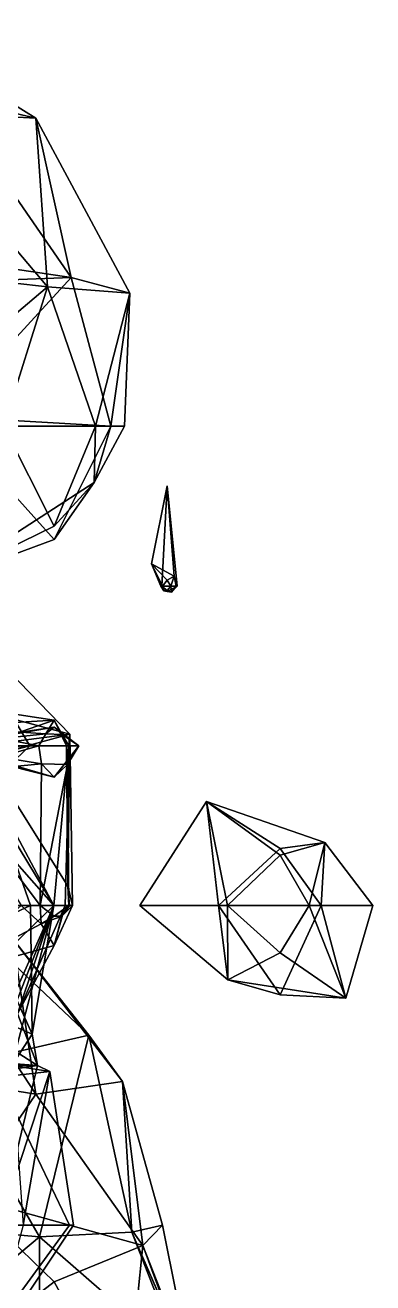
# Model space of a CAD drawing. Extents: x 290034 to 295698, y 4553723 to 4561693.
# Drawn here: x 293596.2 to 293634.9, y 4558472.9 to 4558613.1 of the extents above; entities that cross this region are included whole.
import ezdxf

# ---------------------------------------------------------------- set-up
doc = ezdxf.new("R2010")
doc.units = 0
doc.layers.add('Au_ppm_Pref_-_0_2', color=7, linetype='CONTINUOUS')

msp = doc.modelspace()

# ---------------------------------------------------------------- linework, layer by layer
at = {"layer": 'Au_ppm_Pref_-_0_2'}
for points in [[(293597.34, 4558602.74, 1889.6), (293587.44, 4558605.04, 1895.09), (293580.63, 4558613.1, 1888.71)], [(293597.34, 4558602.74, 1889.6), (293580.63, 4558613.1, 1888.71), (293582.08, 4558603.53, 1883.31)], [(293593, 4558586.2, 1897.66), (293587.44, 4558605.04, 1895.09), (293601.3, 4558584.95, 1894.98)], [(293597.34, 4558602.74, 1889.6), (293601.3, 4558584.95, 1894.98), (293587.44, 4558605.04, 1895.09)], [(293582.08, 4558603.53, 1883.31), (293574.77, 4558586.61, 1884.07), (293598.66, 4558583.94, 1883.87)], [(293597.34, 4558602.74, 1889.6), (293582.08, 4558603.53, 1883.31), (293598.66, 4558583.94, 1883.87)], [(293597.34, 4558602.74, 1889.6), (293607.82, 4558583.22, 1888.71), (293601.3, 4558584.95, 1894.98)], [(293607.82, 4558583.22, 1888.71), (293597.34, 4558602.74, 1889.6), (293598.66, 4558583.94, 1883.87)], [(293601.3, 4558584.95, 1894.98), (293574.05, 4558583.94, 1895.54), (293593, 4558586.2, 1897.66)], [(293598.66, 4558583.94, 1883.87), (293574.77, 4558586.61, 1884.07), (293583.79, 4558571.31, 1885.16)], [(293601.3, 4558584.95, 1894.98), (293587.08, 4558569.46, 1892.99), (293574.05, 4558583.94, 1895.54)], [(293587.08, 4558569.46, 1892.99), (293601.3, 4558584.95, 1894.98), (293605.71, 4558568.38, 1891.68)], [(293607.82, 4558583.22, 1888.71), (293605.71, 4558568.38, 1891.68), (293601.3, 4558584.95, 1894.98)], [(293598.66, 4558583.94, 1883.87), (293583.79, 4558571.31, 1885.16), (293593.78, 4558568.38, 1886.05)], [(293598.66, 4558583.94, 1883.87), (293593.78, 4558568.38, 1886.05), (293604.02, 4558568.38, 1886.53)], [(293607.82, 4558583.22, 1888.71), (293598.66, 4558583.94, 1883.87), (293604.02, 4558568.38, 1886.53)], [(293607.25, 4558568.38, 1888.71), (293607.82, 4558583.22, 1888.71), (293604.02, 4558568.38, 1886.53)], [(293607.82, 4558583.22, 1888.71), (293607.25, 4558568.38, 1888.71), (293605.71, 4558568.38, 1891.68)], [(293587.08, 4558569.46, 1892.99), (293599.4, 4558555.74, 1892.92), (293586.86, 4558551.11, 1888.71)], [(293587.08, 4558569.46, 1892.99), (293605.71, 4558568.38, 1891.68), (293599.4, 4558555.74, 1892.92)], [(293586.86, 4558551.11, 1888.71), (293599.4, 4558557.25, 1885), (293593.78, 4558568.38, 1886.05)], [(293599.4, 4558557.25, 1885), (293604.02, 4558568.38, 1886.53), (293593.78, 4558568.38, 1886.05)], [(293599.4, 4558555.74, 1892.92), (293605.71, 4558568.38, 1891.68), (293603.84, 4558562.11, 1888.71)], [(293599.4, 4558557.25, 1885), (293603.84, 4558562.11, 1888.71), (293604.02, 4558568.38, 1886.53)], [(293607.25, 4558568.38, 1888.71), (293603.84, 4558562.11, 1888.71), (293605.71, 4558568.38, 1891.68)], [(293603.84, 4558562.11, 1888.71), (293607.25, 4558568.38, 1888.71), (293604.02, 4558568.38, 1886.53)], [(293586.86, 4558551.11, 1888.71), (293599.4, 4558555.74, 1892.92), (293603.84, 4558562.11, 1888.71)], [(293586.86, 4558551.11, 1888.71), (293603.84, 4558562.11, 1888.71), (293599.4, 4558557.25, 1885)], [(293610.25, 4558553.03, 1924.34), (293611.4, 4558550.56, 1924.06), (293612, 4558561.73, 1920.62)], [(293612.79, 4558551.68, 1924.34), (293610.25, 4558553.03, 1924.34), (293612, 4558561.73, 1920.62)], [(293613.11, 4558550.56, 1923.82), (293612, 4558561.73, 1920.62), (293611.4, 4558550.56, 1924.06)], [(293613.11, 4558550.56, 1923.82), (293612.79, 4558551.68, 1924.34), (293612, 4558561.73, 1920.62)], [(293610.25, 4558553.03, 1924.34), (293612, 4558551.23, 1924.56), (293611.47, 4558550.56, 1924.59)], [(293611.27, 4558550.56, 1924.34), (293610.25, 4558553.03, 1924.34), (293611.47, 4558550.56, 1924.59)], [(293610.25, 4558553.03, 1924.34), (293612.79, 4558551.68, 1924.34), (293612, 4558551.23, 1924.56)], [(293610.25, 4558553.03, 1924.34), (293611.27, 4558550.56, 1924.34), (293611.4, 4558550.56, 1924.06)], [(293612.39, 4558550.56, 1924.53), (293611.47, 4558550.56, 1924.59), (293612, 4558551.23, 1924.56)], [(293612.79, 4558551.68, 1924.34), (293612.39, 4558550.56, 1924.53), (293612, 4558551.23, 1924.56)], [(293612.79, 4558551.68, 1924.34), (293612.99, 4558550.56, 1924.34), (293612.39, 4558550.56, 1924.53)], [(293613.11, 4558550.56, 1923.82), (293612.99, 4558550.56, 1924.34), (293612.79, 4558551.68, 1924.34)], [(293611.61, 4558550.01, 1924.34), (293611.27, 4558550.56, 1924.34), (293611.47, 4558550.56, 1924.59)], [(293611.27, 4558550.56, 1924.34), (293611.61, 4558550.01, 1924.34), (293611.4, 4558550.56, 1924.06)], [(293613.11, 4558550.56, 1923.82), (293611.4, 4558550.56, 1924.06), (293612, 4558549.95, 1924.14)], [(293611.61, 4558550.01, 1924.34), (293612, 4558549.95, 1924.14), (293611.4, 4558550.56, 1924.06)], [(293611.61, 4558550.01, 1924.34), (293611.47, 4558550.56, 1924.59), (293612, 4558550.05, 1924.51)], [(293612, 4558550.05, 1924.51), (293611.47, 4558550.56, 1924.59), (293612.39, 4558550.56, 1924.53)], [(293612.49, 4558549.87, 1924.34), (293611.61, 4558550.01, 1924.34), (293612, 4558550.05, 1924.51)], [(293611.61, 4558550.01, 1924.34), (293612.49, 4558549.87, 1924.34), (293612, 4558549.95, 1924.14)], [(293613.11, 4558550.56, 1923.82), (293612, 4558549.95, 1924.14), (293612.49, 4558549.87, 1924.34)], [(293612.49, 4558549.87, 1924.34), (293612, 4558550.05, 1924.51), (293612.39, 4558550.56, 1924.53)], [(293612.99, 4558550.56, 1924.34), (293612.49, 4558549.87, 1924.34), (293612.39, 4558550.56, 1924.53)], [(293613.11, 4558550.56, 1923.82), (293612.49, 4558549.87, 1924.34), (293612.99, 4558550.56, 1924.34)], [(293596.68, 4558532.74, 1888.71), (293585.73, 4558532.74, 1883.27), (293587.62, 4558547.97, 1888.23)], [(293589.67, 4558530.93, 1892.69), (293587.62, 4558547.97, 1888.23), (293601.13, 4558534.06, 1888.74)], [(293589.67, 4558530.93, 1892.69), (293596.68, 4558532.74, 1888.71), (293587.62, 4558547.97, 1888.23)], [(293589.85, 4558537.05, 1882.77), (293601.13, 4558534.06, 1888.74), (293587.62, 4558547.97, 1888.23)], [(293599.4, 4558535.6, 1877.78), (293589.85, 4558537.05, 1882.77), (293586.8, 4558534.86, 1882.06)], [(293591.12, 4558532.74, 1882.77), (293601.13, 4558534.06, 1888.74), (293589.85, 4558537.05, 1882.77)], [(293599.4, 4558535.6, 1877.78), (293591.12, 4558532.74, 1882.77), (293589.85, 4558537.05, 1882.77)], [(293599.4, 4558535.6, 1877.78), (293586.8, 4558534.86, 1882.06), (293598.46, 4558534.08, 1876.83)], [(293599.4, 4558535.6, 1877.78), (293600.79, 4558532.74, 1877.48), (293591.12, 4558532.74, 1882.77)], [(293600.28, 4558533.99, 1876.83), (293599.4, 4558535.6, 1877.78), (293598.46, 4558534.08, 1876.83)], [(293600.28, 4558533.99, 1876.83), (293600.79, 4558532.74, 1877.48), (293599.4, 4558535.6, 1877.78)], [(293597.68, 4558532.74, 1876.83), (293586.8, 4558534.86, 1882.06), (293585.43, 4558532.74, 1882.12)], [(293597.68, 4558532.74, 1876.83), (293598.46, 4558534.08, 1876.83), (293586.8, 4558534.86, 1882.06)], [(293586.8, 4558532.87, 1870.93), (293586.95, 4558532.95, 1870.89), (293599.4, 4558534.82, 1876.14)], [(293586.8, 4558532.87, 1870.93), (293599.4, 4558534.82, 1876.14), (293598.46, 4558534.08, 1876.83)], [(293587.42, 4558532.74, 1870.89), (293599.4, 4558534.82, 1876.14), (293586.95, 4558532.95, 1870.89)], [(293587.42, 4558532.74, 1870.89), (293602.16, 4558532.74, 1875.53), (293599.4, 4558534.82, 1876.14)], [(293600.28, 4558533.99, 1876.83), (293598.46, 4558534.08, 1876.83), (293599.4, 4558534.82, 1876.14)], [(293600.28, 4558533.99, 1876.83), (293599.4, 4558534.82, 1876.14), (293602.16, 4558532.74, 1875.53)], [(293589.67, 4558530.93, 1892.69), (293583.24, 4558519.97, 1888.71), (293596.68, 4558532.74, 1888.71)], [(293583.24, 4558519.97, 1888.71), (293585.73, 4558532.74, 1883.27), (293596.68, 4558532.74, 1888.71)], [(293586.8, 4558529.65, 1881.74), (293597.68, 4558532.74, 1876.83), (293585.43, 4558532.74, 1882.12)], [(293586.8, 4558532.87, 1870.93), (293597.68, 4558532.74, 1876.83), (293586.72, 4558532.74, 1870.93)], [(293586.8, 4558532.54, 1870.95), (293586.72, 4558532.74, 1870.93), (293597.68, 4558532.74, 1876.83)], [(293586.8, 4558532.87, 1870.93), (293598.46, 4558534.08, 1876.83), (293597.68, 4558532.74, 1876.83)], [(293586.8, 4558529.65, 1881.74), (293597.99, 4558530.75, 1876.83), (293597.68, 4558532.74, 1876.83)], [(293586.8, 4558532.54, 1870.95), (293597.68, 4558532.74, 1876.83), (293597.99, 4558530.75, 1876.83)], [(293587.42, 4558532.74, 1870.89), (293587.07, 4558532.36, 1870.89), (293599.4, 4558529.24, 1875.66)], [(293587.42, 4558532.74, 1870.89), (293599.4, 4558529.24, 1875.66), (293602.16, 4558532.74, 1875.53)], [(293599.38, 4558514.93, 1894.64), (293589.67, 4558530.93, 1892.69), (293601.13, 4558534.06, 1888.74)], [(293600.94, 4558517.1, 1882.77), (293601.13, 4558534.06, 1888.74), (293591.12, 4558532.74, 1882.77)], [(293600.94, 4558517.1, 1882.77), (293591.12, 4558532.74, 1882.77), (293600.79, 4558532.74, 1877.48)], [(293601.13, 4558534.06, 1888.74), (293600.61, 4558514.93, 1888.71), (293599.38, 4558514.93, 1894.64)], [(293599.4, 4558529.24, 1875.66), (293600.87, 4558530.67, 1876.83), (293602.16, 4558532.74, 1875.53)], [(293600.28, 4558533.99, 1876.83), (293601.03, 4558532.74, 1876.83), (293600.79, 4558532.74, 1877.48)], [(293600.28, 4558533.99, 1876.83), (293602.16, 4558532.74, 1875.53), (293601.03, 4558532.74, 1876.83)], [(293600.61, 4558514.93, 1888.71), (293601.13, 4558534.06, 1888.74), (293601.44, 4558514.93, 1883.73)], [(293600.94, 4558517.1, 1882.77), (293600.79, 4558532.74, 1877.48), (293600.87, 4558530.67, 1876.83)], [(293600.87, 4558530.67, 1876.83), (293600.79, 4558532.74, 1877.48), (293601.03, 4558532.74, 1876.83)], [(293600.87, 4558530.67, 1876.83), (293601.03, 4558532.74, 1876.83), (293602.16, 4558532.74, 1875.53)], [(293600.94, 4558517.1, 1882.77), (293601.44, 4558514.93, 1883.73), (293601.13, 4558534.06, 1888.74)], [(293586.8, 4558532.54, 1870.95), (293597.99, 4558530.75, 1876.83), (293599.4, 4558529.24, 1875.66)], [(293586.8, 4558532.54, 1870.95), (293599.4, 4558529.24, 1875.66), (293587.07, 4558532.36, 1870.89)], [(293599.38, 4558514.93, 1894.64), (293582.03, 4558514.93, 1890.95), (293589.67, 4558530.93, 1892.69)], [(293585.32, 4558530.84, 1895.98), (293582.21, 4558514.93, 1898.42), (293599.38, 4558514.93, 1894.64)], [(293591.7, 4558529.29, 1900.58), (293585.32, 4558530.84, 1895.98), (293599.38, 4558514.93, 1894.64)], [(293597.99, 4558530.75, 1876.83), (293586.8, 4558529.65, 1881.74), (293597.84, 4558514.93, 1882.03)], [(293597.84, 4558514.93, 1882.03), (293600.87, 4558530.67, 1876.83), (293597.99, 4558530.75, 1876.83)], [(293597.84, 4558514.93, 1882.03), (293601.02, 4558514.93, 1882), (293600.87, 4558530.67, 1876.83)], [(293597.99, 4558530.75, 1876.83), (293600.87, 4558530.67, 1876.83), (293599.4, 4558529.24, 1875.66)], [(293600.94, 4558517.1, 1882.77), (293600.87, 4558530.67, 1876.83), (293601.02, 4558514.93, 1882)], [(293586.8, 4558529.65, 1881.74), (293595.74, 4558514.93, 1882.77), (293597.84, 4558514.93, 1882.03)], [(293591.7, 4558529.29, 1900.58), (293596.75, 4558514.93, 1900.58), (293591.58, 4558512.53, 1905.56)], [(293596.75, 4558514.93, 1900.58), (293591.7, 4558529.29, 1900.58), (293599.38, 4558514.93, 1894.64)], [(293608.96, 4558514.93, 1870.89), (293616.38, 4558526.55, 1870.89), (293618.7, 4558514.93, 1873.67)], [(293608.96, 4558514.93, 1870.89), (293617.73, 4558514.93, 1867.65), (293616.38, 4558526.55, 1870.89)], [(293618.7, 4558514.93, 1873.67), (293616.38, 4558526.55, 1870.89), (293624.6, 4558520.55, 1872.76)], [(293616.38, 4558526.55, 1870.89), (293629.57, 4558521.95, 1870.89), (293624.6, 4558520.55, 1872.76)], [(293616.38, 4558526.55, 1870.89), (293617.73, 4558514.93, 1867.65), (293624.6, 4558521.28, 1868.77)], [(293616.38, 4558526.55, 1870.89), (293624.6, 4558521.28, 1868.77), (293629.57, 4558521.95, 1870.89)], [(293627.81, 4558514.93, 1872.4), (293624.6, 4558520.55, 1872.76), (293629.57, 4558521.95, 1870.89)], [(293629.57, 4558521.95, 1870.89), (293624.6, 4558521.28, 1868.77), (293629.16, 4558514.93, 1868.74)], [(293627.81, 4558514.93, 1872.4), (293629.57, 4558521.95, 1870.89), (293634.91, 4558514.93, 1870.89)], [(293634.91, 4558514.93, 1870.89), (293629.57, 4558521.95, 1870.89), (293629.16, 4558514.93, 1868.74)], [(293624.6, 4558521.28, 1868.77), (293617.73, 4558514.93, 1867.65), (293629.16, 4558514.93, 1868.74)], [(293627.81, 4558514.93, 1872.4), (293618.7, 4558514.93, 1873.67), (293624.6, 4558520.55, 1872.76)], [(293600.94, 4558517.1, 1882.77), (293601.11, 4558514.93, 1882.77), (293601.44, 4558514.93, 1883.73)], [(293601.11, 4558514.93, 1882.77), (293600.94, 4558517.1, 1882.77), (293601.02, 4558514.93, 1882)], [(293584.43, 4558500.47, 1894.64), (293582.03, 4558514.93, 1890.95), (293599.38, 4558514.93, 1894.64)], [(293599.38, 4558514.93, 1894.64), (293582.21, 4558514.93, 1898.42), (293584.43, 4558500.47, 1894.64)], [(293586.8, 4558506.97, 1886.06), (293597.97, 4558512.9, 1882.77), (293595.74, 4558514.93, 1882.77)], [(293587.21, 4558515.63, 1853.18), (293586.92, 4558496.74, 1846.92), (293603.27, 4558500.49, 1851.97)], [(293594.8, 4558511.24, 1858.21), (293587.21, 4558515.63, 1853.18), (293603.27, 4558500.49, 1851.97)], [(293594.69, 4558497.11, 1898.36), (293599.38, 4558514.93, 1894.64), (293591.43, 4558497.11, 1894.64)], [(293599.38, 4558514.93, 1894.64), (293592.4, 4558497.11, 1892.01), (293591.43, 4558497.11, 1894.64)], [(293596.75, 4558514.93, 1900.58), (293596.95, 4558500.58, 1900.58), (293591.58, 4558512.53, 1905.56)], [(293599.38, 4558514.93, 1894.64), (293595.33, 4558502.87, 1888.71), (293592.4, 4558497.11, 1892.01)], [(293594.69, 4558497.11, 1898.36), (293596.95, 4558500.58, 1900.58), (293599.38, 4558514.93, 1894.64)], [(293600.61, 4558514.93, 1888.71), (293595.33, 4558502.87, 1888.71), (293599.38, 4558514.93, 1894.64)], [(293600.61, 4558514.93, 1888.71), (293599.4, 4558510.47, 1884.25), (293595.33, 4558502.87, 1888.71)], [(293597.84, 4558514.93, 1882.03), (293595.74, 4558514.93, 1882.77), (293597.97, 4558512.9, 1882.77)], [(293596.95, 4558500.58, 1900.58), (293596.75, 4558514.93, 1900.58), (293599.38, 4558514.93, 1894.64)], [(293597.84, 4558514.93, 1882.03), (293597.97, 4558512.9, 1882.77), (293599.4, 4558513.74, 1882.37)], [(293597.84, 4558514.93, 1882.03), (293599.4, 4558513.74, 1882.37), (293601.02, 4558514.93, 1882)], [(293600.61, 4558514.93, 1888.71), (293601.44, 4558514.93, 1883.73), (293599.4, 4558510.47, 1884.25)], [(293599.4, 4558510.47, 1884.25), (293601.44, 4558514.93, 1883.73), (293600.24, 4558513.74, 1882.77)], [(293600.24, 4558513.74, 1882.77), (293601.02, 4558514.93, 1882), (293599.4, 4558513.74, 1882.37)], [(293601.11, 4558514.93, 1882.77), (293600.24, 4558513.74, 1882.77), (293601.44, 4558514.93, 1883.73)], [(293600.24, 4558513.74, 1882.77), (293601.11, 4558514.93, 1882.77), (293601.02, 4558514.93, 1882)], [(293608.96, 4558514.93, 1870.89), (293618.7, 4558514.93, 1873.67), (293618.76, 4558506.66, 1870.89)], [(293608.96, 4558514.93, 1870.89), (293618.76, 4558506.66, 1870.89), (293617.73, 4558514.93, 1867.65)], [(293618.76, 4558506.66, 1870.89), (293624.6, 4558504.98, 1867.57), (293617.73, 4558514.93, 1867.65)], [(293629.16, 4558514.93, 1868.74), (293617.73, 4558514.93, 1867.65), (293624.6, 4558504.98, 1867.57)], [(293627.81, 4558514.93, 1872.4), (293624.6, 4558509.66, 1872.64), (293618.7, 4558514.93, 1873.67)], [(293618.7, 4558514.93, 1873.67), (293624.6, 4558509.66, 1872.64), (293618.76, 4558506.66, 1870.89)], [(293627.81, 4558514.93, 1872.4), (293631.91, 4558504.59, 1870.89), (293624.6, 4558509.66, 1872.64)], [(293631.91, 4558504.59, 1870.89), (293629.16, 4558514.93, 1868.74), (293624.6, 4558504.98, 1867.57)], [(293627.81, 4558514.93, 1872.4), (293634.91, 4558514.93, 1870.89), (293631.91, 4558504.59, 1870.89)], [(293631.91, 4558504.59, 1870.89), (293634.91, 4558514.93, 1870.89), (293629.16, 4558514.93, 1868.74)], [(293599.4, 4558510.47, 1884.25), (293600.24, 4558513.74, 1882.77), (293597.97, 4558512.9, 1882.77)], [(293597.97, 4558512.9, 1882.77), (293600.24, 4558513.74, 1882.77), (293599.4, 4558513.74, 1882.37)], [(293586.8, 4558506.97, 1886.06), (293599.4, 4558510.47, 1884.25), (293597.97, 4558512.9, 1882.77)], [(293588.73, 4558497.78, 1908.02), (293591.58, 4558512.53, 1905.56), (293597.56, 4558497.11, 1901.45)], [(293591.58, 4558512.53, 1905.56), (293596.95, 4558500.58, 1900.58), (293597.56, 4558497.11, 1901.45)], [(293586.8, 4558509.95, 1863.29), (293594.8, 4558511.24, 1858.21), (293597.36, 4558493.89, 1864.14)], [(293586.8, 4558506.97, 1886.06), (293595.33, 4558502.87, 1888.71), (293599.4, 4558510.47, 1884.25)], [(293594.8, 4558511.24, 1858.21), (293607.01, 4558495.32, 1858.17), (293597.36, 4558493.89, 1864.14)], [(293594.8, 4558511.24, 1858.21), (293603.27, 4558500.49, 1851.97), (293607.01, 4558495.32, 1858.17)], [(293586.8, 4558509.95, 1863.29), (293597.36, 4558493.89, 1864.14), (293573.95, 4558497.65, 1864.98)], [(293631.91, 4558504.59, 1870.89), (293618.76, 4558506.66, 1870.89), (293624.6, 4558509.66, 1872.64)], [(293581.48, 4558507.4, 1900.58), (293580.41, 4558497.11, 1903.51), (293597.56, 4558497.11, 1901.45)], [(293581.48, 4558507.4, 1900.58), (293597.56, 4558497.11, 1901.45), (293596.95, 4558500.58, 1900.58)], [(293581.48, 4558507.4, 1900.58), (293596.95, 4558500.58, 1900.58), (293594.69, 4558497.11, 1898.36)], [(293618.76, 4558506.66, 1870.89), (293631.91, 4558504.59, 1870.89), (293624.6, 4558504.98, 1867.57)], [(293597.77, 4558477.98, 1847.88), (293603.27, 4558500.49, 1851.97), (293586.92, 4558496.74, 1846.92)], [(293597.77, 4558477.98, 1847.88), (293608.07, 4558478.52, 1852.85), (293603.27, 4558500.49, 1851.97)], [(293607.01, 4558495.32, 1858.17), (293603.27, 4558500.49, 1851.97), (293608.07, 4558478.52, 1852.85)], [(293589.54, 4558482.51, 1867.31), (293573.95, 4558497.65, 1864.98), (293597.36, 4558493.89, 1864.14)], [(293593.23, 4558479.29, 1905.44), (293588.73, 4558497.78, 1908.02), (293597.56, 4558497.11, 1901.45)], [(293597.56, 4558497.11, 1901.45), (293580.41, 4558497.11, 1903.51), (293576.46, 4558493.91, 1900.58)], [(293597.56, 4558497.11, 1901.45), (293576.46, 4558493.91, 1900.58), (293598.93, 4558496.44, 1900.58)], [(293576.46, 4558493.91, 1900.58), (293594.69, 4558497.11, 1898.36), (293598.93, 4558496.44, 1900.58)], [(293582.74, 4558479.29, 1851.15), (293597.77, 4558477.98, 1847.88), (293586.92, 4558496.74, 1846.92)], [(293593.23, 4558479.29, 1905.44), (293597.56, 4558497.11, 1901.45), (293598.93, 4558496.44, 1900.58)], [(293593.23, 4558479.29, 1905.44), (293598.93, 4558496.44, 1900.58), (293601.57, 4558479.29, 1900.58)], [(293594.69, 4558497.11, 1898.36), (293595.94, 4558479.29, 1894.94), (293598.93, 4558496.44, 1900.58)], [(293598.93, 4558496.44, 1900.58), (293595.94, 4558479.29, 1894.94), (293601.57, 4558479.29, 1900.58)], [(293597.36, 4558493.89, 1864.14), (293607.01, 4558495.32, 1858.17), (293609.28, 4558477.02, 1864.09)], [(293609.28, 4558477.02, 1864.09), (293607.01, 4558495.32, 1858.17), (293611.47, 4558479.29, 1859.01)], [(293611.47, 4558479.29, 1859.01), (293607.01, 4558495.32, 1858.17), (293608.07, 4558478.52, 1852.85)], [(293589.54, 4558482.51, 1867.31), (293597.36, 4558493.89, 1864.14), (293609.28, 4558477.02, 1864.09)], [(293594.08, 4558494.02, 1924.34), (293601.11, 4558479.29, 1924.34), (293593.84, 4558479.29, 1927.66)], [(293601.11, 4558479.29, 1924.34), (293594.08, 4558494.02, 1924.34), (293595.17, 4558479.29, 1919.04)], [(293590.33, 4558466.01, 1872.16), (293589.54, 4558482.51, 1867.31), (293599.4, 4558472.99, 1868.79)], [(293599.4, 4558472.99, 1868.79), (293589.54, 4558482.51, 1867.31), (293609.28, 4558477.02, 1864.09)], [(293582.74, 4558479.29, 1851.15), (293582.49, 4558465.2, 1846.1), (293597.77, 4558477.98, 1847.88)], [(293601.11, 4558479.29, 1924.34), (293591.02, 4558465.47, 1924.34), (293593.84, 4558479.29, 1927.66)], [(293591.02, 4558465.47, 1924.34), (293601.11, 4558479.29, 1924.34), (293595.17, 4558479.29, 1919.04)], [(293593.23, 4558479.29, 1905.44), (293601.57, 4558479.29, 1900.58), (293592.15, 4558465.25, 1900.58)], [(293592.15, 4558465.25, 1900.58), (293601.57, 4558479.29, 1900.58), (293595.94, 4558479.29, 1894.94)], [(293597.77, 4558477.98, 1847.88), (293613.68, 4558464.15, 1846.71), (293608.07, 4558478.52, 1852.85)], [(293611.47, 4558479.29, 1859.01), (293608.07, 4558478.52, 1852.85), (293614.7, 4558463.19, 1858.6)], [(293617.01, 4558457.83, 1853.07), (293614.7, 4558463.19, 1858.6), (293608.07, 4558478.52, 1852.85)], [(293608.07, 4558478.52, 1852.85), (293613.68, 4558464.15, 1846.71), (293617.01, 4558457.83, 1853.07)], [(293609.28, 4558477.02, 1864.09), (293611.47, 4558479.29, 1859.01), (293614.7, 4558463.19, 1858.6)], [(293597.77, 4558477.98, 1847.88), (293582.49, 4558465.2, 1846.1), (293597.81, 4558464.38, 1840.54)], [(293597.77, 4558477.98, 1847.88), (293597.81, 4558464.38, 1840.54), (293613.68, 4558464.15, 1846.71)], [(293599.4, 4558472.99, 1868.79), (293609.28, 4558477.02, 1864.09), (293607.37, 4558458.3, 1869.79)], [(293609.28, 4558477.02, 1864.09), (293615.02, 4558461.47, 1864.95), (293607.37, 4558458.3, 1869.79)], [(293614.7, 4558463.19, 1858.6), (293615.02, 4558461.47, 1864.95), (293609.28, 4558477.02, 1864.09)], [(293590.33, 4558466.01, 1872.16), (293599.4, 4558472.99, 1868.79), (293607.37, 4558458.3, 1869.79)]]:
    msp.add_3dface(points, dxfattribs=at)

doc.saveas('drawing.dxf')
